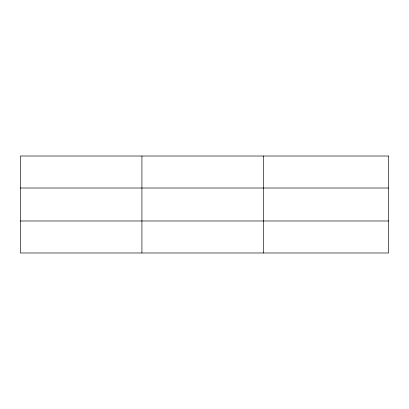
<?xml version="1.0" encoding="UTF-8"?>
<svg xmlns="http://www.w3.org/2000/svg" width="409" height="409" viewBox="0 0 409 409"><rect width="100%" height="100%" fill="white"/><g stroke="black" fill="none" stroke-linecap="round" stroke-linejoin="round"><path stroke-width="0.61" d="M141.923 252.987L141.923 156.013M263.396 252.987L263.396 156.013M20.45 188.017L388.55 188.017M20.45 220.983L388.55 220.983M388.55 156.013L388.55 252.987L20.45 252.987L20.45 156.013L388.55 156.013"/></g></svg>
